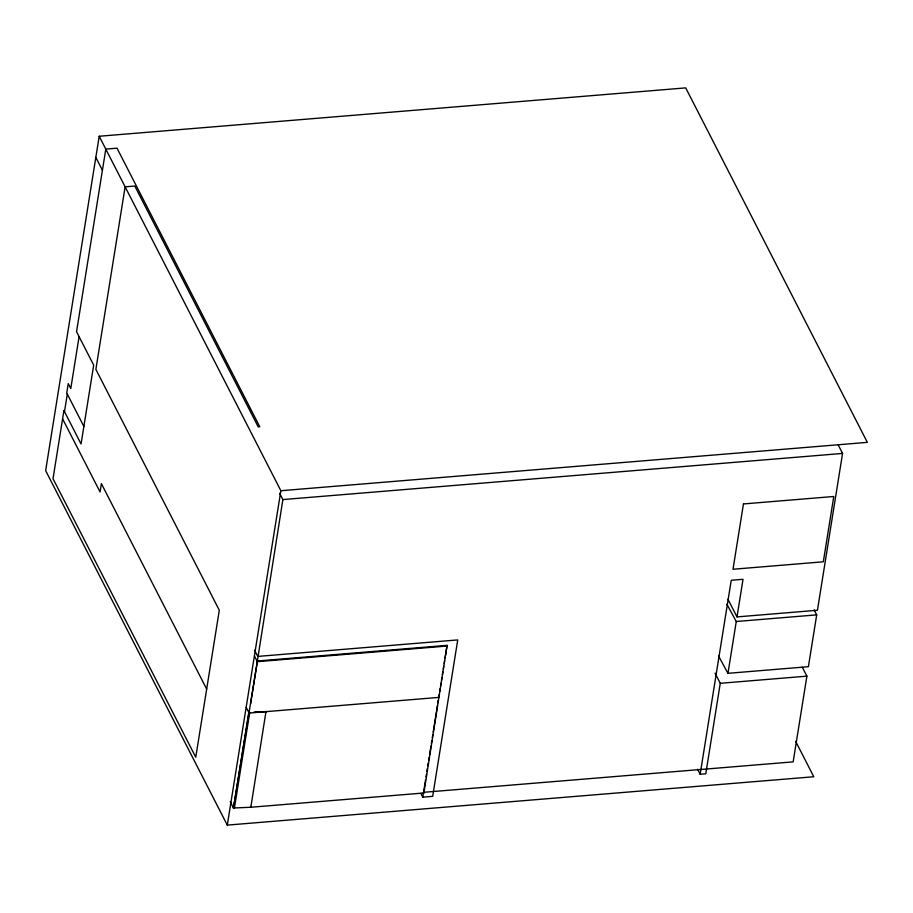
<?xml version="1.0" encoding="UTF-8"?>
<svg xmlns="http://www.w3.org/2000/svg" width="913" height="913" viewBox="0 0 913 913"><rect width="100%" height="100%" fill="white"/><g stroke="black" fill="none" stroke-linecap="round" stroke-linejoin="round"><path stroke-width="1.37" d="M99.209 136.254L280.862 490.726L867.35 442.36L685.709 87.888L99.209 136.254L45.65 470.64L227.291 825.112L813.791 776.746L795.622 741.299M64.492 411.637L67.3 394.085M79.089 336.635L70.78 388.527L68.247 383.586L66.74 392.989L83.87 426.417M227.291 825.112L280.862 490.726M257.01 661.023L447.085 645.354L423.883 792.986L250.835 807.252L233.466 808.005L248.781 712.391M279.663 493.317L282.87 499.582L250.607 703.763M254.442 656.013L257.352 661.674L233.466 808.005L234.436 807.925L249.751 712.311M250.573 806.727L250.835 807.252L266.014 711.353M254.533 650.147L257.751 656.424L457.733 639.922L432.682 796.341L422.776 797.152L425.561 779.725M426.006 776.929L426.462 774.133M426.907 771.325L427.352 768.529M427.809 765.733L428.254 762.937M428.699 760.13L429.156 757.334M429.601 754.537L430.947 746.138M431.393 743.33L431.838 740.534M432.294 737.738L432.739 734.931M433.184 732.135L437.441 705.544M437.898 702.736L438.343 699.94M438.788 697.144L439.244 694.337M439.689 691.54L440.134 688.744M440.58 685.948L441.036 683.141M441.481 680.345L441.926 677.549M442.383 674.741L442.828 671.945M443.273 669.149L443.729 666.342M444.175 663.546L444.62 660.75M445.065 657.942L447.085 645.354M715.073 673.166L720.266 683.301L705.772 773.813L700.157 774.281L731.233 580.269L743.022 579.299L736.996 616.903L817.443 610.261L842.562 453.43L838.02 444.563M814.168 609.918L816.701 614.871L808.404 666.684L727.958 673.326L736.266 621.502L726.908 604.258M802.333 667.289L806.887 676.156L793.157 761.864L423.541 792.324L423.883 792.986M282.87 499.582L842.562 453.43M736.266 621.502L816.701 614.871M257.352 661.674L447.427 646.005M253.688 712.368L262.351 711.661M439.199 697.372L249.123 713.042L246.213 707.37M720.266 683.301L806.887 676.156M254.864 712.129L266.151 711.638M718.599 656.082L727.958 673.326M727.958 599.248L736.996 616.903M697.566 769.214L700.157 774.281M95.819 157.39L102.416 170.252M420.825 793.351L422.776 797.152M206.669 689.087L101.389 483.65L100.065 491.97L62.598 418.862M230.236 801.694L233.466 808.005M250.813 806.396L250.835 807.252M63.933 410.53L53.011 478.674L195.759 757.231L219.303 610.249L95.876 369.411L125.127 186.823L134.782 186.024L258.208 426.873L259.771 426.748L117.024 148.191L105.805 149.116L76.555 331.693L93.685 365.132L81.063 443.969L63.933 410.53M743.456 503.942L733.002 569.256L823.321 561.803L833.786 496.489L743.456 503.942"/></g></svg>
